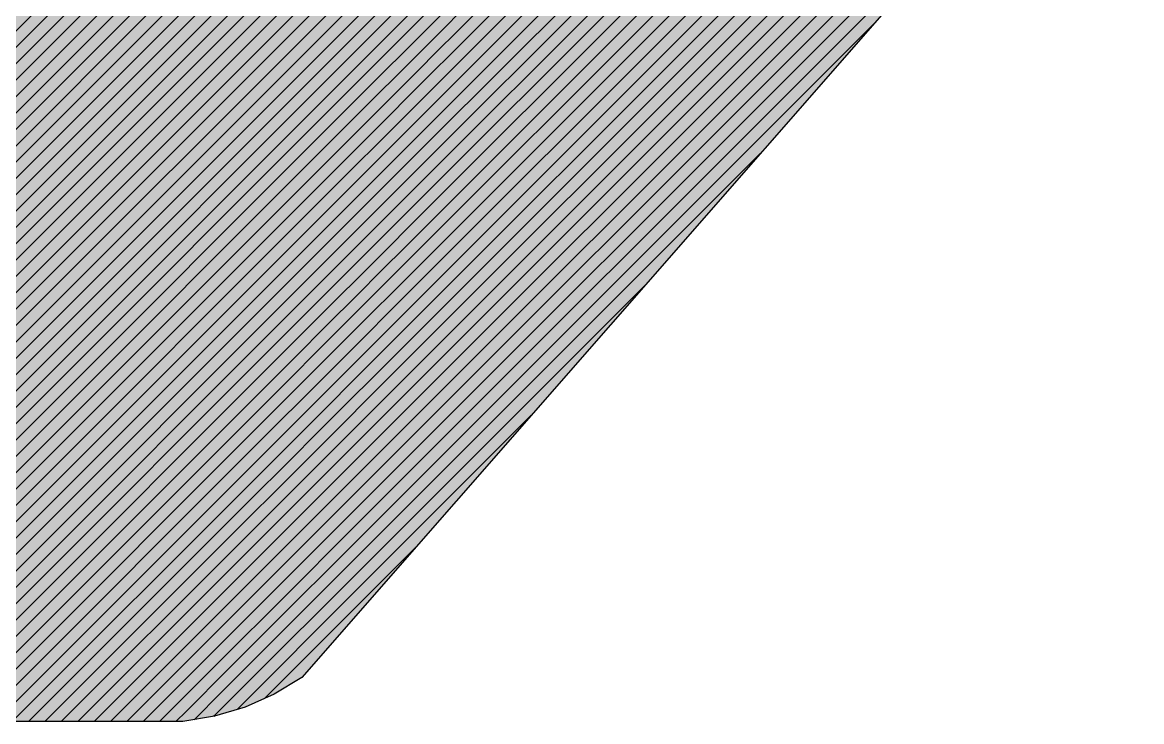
# Model space of a CAD drawing. Extents: x 0 to 13080, y 0 to 6750.
# Drawn here: x 12380.22 to 12416.51, y 1111.56 to 1134.23 of the extents above; entities that cross this region are included whole.
import ezdxf

# ---------------------------------------------------------------- set-up
doc = ezdxf.new("R2010")
doc.units = 0
doc.header["$MEASUREMENT"] = 0
doc.layers.add('MTH-CARIMBO-TXT1', color=1, linetype='CONTINUOUS')

msp = doc.modelspace()

# ---------------------------------------------------------------- linework, layer by layer
at = {"layer": 'MTH-CARIMBO-TXT1', "linetype": 'Continuous'}
for p, q in [((12373.308981, 1127.24935), (12397.739485, 1151.679854)), ((12371.507136, 1124.917176), (12397.504714, 1150.914754)), ((12369.705292, 1122.585001), (12397.269943, 1150.149653)), ((12367.903448, 1120.252827), (12397.035173, 1149.384552)), ((12394.288905, 1133.910362), (12409.696687, 1149.318144)), ((12394.121949, 1133.213076), (12409.891502, 1148.982629)), ((12366.101603, 1117.920652), (12396.800402, 1148.619451)), ((12393.954994, 1132.515791), (12410.086317, 1148.647115)), ((12393.788038, 1131.818505), (12410.281133, 1148.3116)), ((12364.299759, 1115.588478), (12396.565632, 1147.854351)), ((12393.621082, 1131.121219), (12410.475948, 1147.976085)), ((12393.454126, 1130.423933), (12410.670763, 1147.64057)), ((12393.287171, 1129.726647), (12410.865578, 1147.305055)), ((12362.497914, 1113.256304), (12396.330861, 1147.08925)), ((12393.120215, 1129.029361), (12411.060393, 1146.96954)), ((12392.953259, 1128.332076), (12411.255208, 1146.634025)), ((12361.33428, 1111.562339), (12396.09609, 1146.324149)), ((12392.786303, 1127.63479), (12411.450023, 1146.29851)), ((12392.619347, 1126.937504), (12411.644839, 1145.962995)), ((12361.86461, 1111.562339), (12395.86132, 1145.559049)), ((12392.285436, 1125.542932), (12412.034469, 1145.291965)), ((12392.452392, 1126.240218), (12411.839654, 1145.62748)), ((12392.11848, 1124.845646), (12412.229284, 1144.95645)), ((12362.39494, 1111.562339), (12395.626549, 1144.793948)), ((12391.951524, 1124.14836), (12412.424099, 1144.620935)), ((12391.784569, 1123.451075), (12412.618914, 1144.28542)), ((12362.92527, 1111.562339), (12395.391778, 1144.028847)), ((12391.617613, 1122.753789), (12412.813729, 1143.949905)), ((12391.450657, 1122.056503), (12413.008544, 1143.61439)), ((12363.4556, 1111.562339), (12395.157008, 1143.263746)), ((12391.283701, 1121.359217), (12413.20336, 1143.278875)), ((12391.116746, 1120.661931), (12413.398175, 1142.94336)), ((12363.98593, 1111.562339), (12394.922237, 1142.498646)), ((12390.94979, 1119.964645), (12413.59299, 1142.607845)), ((12390.782834, 1119.267359), (12413.787805, 1142.27233)), ((12364.51626, 1111.562339), (12394.687467, 1141.733545)), ((12390.615878, 1118.570074), (12413.98262, 1141.936815)), ((12390.448922, 1117.872788), (12414.177435, 1141.601301)), ((12365.04659, 1111.562339), (12394.452696, 1140.968444)), ((12365.57692, 1111.562339), (12394.217925, 1140.203344)), ((12366.10725, 1111.562339), (12393.983155, 1139.438243)), ((12366.63758, 1111.562339), (12393.748384, 1138.673142)), ((12390.281967, 1117.175502), (12411.572136, 1138.465672)), ((12367.167911, 1111.562339), (12393.513613, 1137.908041)), ((12367.698241, 1111.562339), (12393.278843, 1137.142941)), ((12368.228571, 1111.562339), (12393.044072, 1136.37784)), ((12368.758901, 1111.562339), (12392.809301, 1135.612739)), ((12369.289231, 1111.562339), (12392.574531, 1134.847639)), ((12392.33976, 1134.082538), (12393.114175, 1134.856953)), ((12392.899473, 1134.11192), (12393.610024, 1134.822471)), ((12393.413269, 1134.095386), (12394.058574, 1134.740691)), ((12393.877717, 1134.029504), (12394.455861, 1134.607648)), ((12369.819561, 1111.562339), (12392.33976, 1134.082538)), ((12390.115011, 1116.478216), (12407.859826, 1134.223031)), ((12392.10499, 1133.317437), (12392.899473, 1134.11192)), ((12392.68477, 1133.366887), (12393.413269, 1134.095386)), ((12393.216514, 1133.368301), (12393.877717, 1134.029504)), ((12393.69686, 1133.318317), (12394.288905, 1133.910362)), ((12370.349891, 1111.562339), (12392.10499, 1133.317437)), ((12391.870219, 1132.552336), (12392.68477, 1133.366887)), ((12392.470067, 1132.621854), (12393.216514, 1133.368301)), ((12393.019759, 1132.641216), (12393.69686, 1133.318317)), ((12393.516003, 1132.607131), (12394.121949, 1133.213076)), ((12391.635448, 1131.787236), (12392.470067, 1132.621854)), ((12392.255364, 1131.876821), (12393.019759, 1132.641216)), ((12392.823004, 1131.914131), (12393.516003, 1132.607131)), ((12370.880221, 1111.562339), (12391.870219, 1132.552336)), ((12393.335147, 1131.895944), (12393.954994, 1132.515791)), ((12391.400678, 1131.022135), (12392.255364, 1131.876821)), ((12392.040661, 1131.131789), (12392.823004, 1131.914131)), ((12392.626249, 1131.187046), (12393.335147, 1131.895944)), ((12371.410551, 1111.562339), (12391.635448, 1131.787236)), ((12393.15429, 1131.184757), (12393.788038, 1131.818505)), ((12391.165907, 1130.257034), (12392.040661, 1131.131789)), ((12391.825959, 1130.386756), (12392.626249, 1131.187046)), ((12392.429494, 1130.459961), (12393.15429, 1131.184757)), ((12371.940881, 1111.562339), (12391.400678, 1131.022135)), ((12392.973433, 1130.47357), (12393.621082, 1131.121219)), ((12391.611256, 1129.641723), (12392.429494, 1130.459961)), ((12392.232739, 1129.732876), (12392.973433, 1130.47357)), ((12392.792576, 1129.762383), (12393.454126, 1130.423933)), ((12372.471211, 1111.562339), (12391.165907, 1130.257034)), ((12390.931136, 1129.491934), (12391.825959, 1130.386756)), ((12389.948055, 1115.78093), (12404.147515, 1129.98039)), ((12391.396553, 1128.89669), (12392.232739, 1129.732876)), ((12392.035984, 1129.005791), (12392.792576, 1129.762383)), ((12392.611719, 1129.051196), (12393.287171, 1129.726647)), ((12373.001542, 1111.562339), (12390.931136, 1129.491934)), ((12390.696366, 1128.726833), (12391.611256, 1129.641723)), ((12391.18185, 1128.151657), (12392.035984, 1129.005791)), ((12391.839229, 1128.278705), (12392.611719, 1129.051196)), ((12392.430862, 1128.340009), (12393.120215, 1129.029361)), ((12373.531872, 1111.562339), (12390.696366, 1128.726833)), ((12390.461595, 1127.961732), (12391.396553, 1128.89669)), ((12390.967147, 1127.406624), (12391.839229, 1128.278705)), ((12391.642474, 1127.55162), (12392.430862, 1128.340009)), ((12392.250005, 1127.628822), (12392.953259, 1128.332076)), ((12374.062202, 1111.562339), (12390.461595, 1127.961732)), ((12390.226825, 1127.196631), (12391.18185, 1128.151657)), ((12390.752445, 1126.661591), (12391.642474, 1127.55162)), ((12391.445719, 1126.824535), (12392.250005, 1127.628822)), ((12392.069149, 1126.917635), (12392.786303, 1127.63479)), ((12374.592532, 1111.562339), (12390.226825, 1127.196631)), ((12389.992054, 1126.431531), (12390.967147, 1127.406624)), ((12390.537742, 1125.916558), (12391.445719, 1126.824535)), ((12391.248964, 1126.09745), (12392.069149, 1126.917635)), ((12391.888292, 1126.206448), (12392.619347, 1126.937504)), ((12375.122862, 1111.562339), (12389.992054, 1126.431531)), ((12389.757283, 1125.66643), (12390.752445, 1126.661591)), ((12390.323039, 1125.171525), (12391.248964, 1126.09745)), ((12391.052209, 1125.370365), (12391.888292, 1126.206448)), ((12391.707435, 1125.495261), (12392.452392, 1126.240218)), ((12389.522513, 1124.901329), (12390.537742, 1125.916558)), ((12389.781099, 1115.083644), (12400.435205, 1125.737749)), ((12375.653192, 1111.562339), (12389.757283, 1125.66643)), ((12390.108336, 1124.426492), (12391.052209, 1125.370365)), ((12390.855454, 1124.64328), (12391.707435, 1125.495261)), ((12391.526578, 1124.784074), (12392.285436, 1125.542932)), ((12389.287742, 1124.136228), (12390.323039, 1125.171525)), ((12376.183522, 1111.562339), (12389.522513, 1124.901329)), ((12389.893633, 1123.68146), (12390.855454, 1124.64328)), ((12390.658699, 1123.916195), (12391.526578, 1124.784074)), ((12391.345721, 1124.072887), (12392.11848, 1124.845646)), ((12389.052971, 1123.371128), (12390.108336, 1124.426492)), ((12376.713852, 1111.562339), (12389.287742, 1124.136228)), ((12389.67893, 1122.936427), (12390.658699, 1123.916195)), ((12390.461944, 1123.18911), (12391.345721, 1124.072887)), ((12391.164864, 1123.361701), (12391.951524, 1124.14836)), ((12388.818201, 1122.606027), (12389.893633, 1123.68146)), ((12377.244182, 1111.562339), (12389.052971, 1123.371128)), ((12389.464228, 1122.191394), (12390.461944, 1123.18911)), ((12390.265189, 1122.462025), (12391.164864, 1123.361701)), ((12390.984008, 1122.650514), (12391.784569, 1123.451075)), ((12388.58343, 1121.840926), (12389.67893, 1122.936427)), ((12377.774512, 1111.562339), (12388.818201, 1122.606027)), ((12389.249525, 1121.446361), (12390.265189, 1122.462025)), ((12390.068434, 1121.73494), (12390.984008, 1122.650514)), ((12390.803151, 1121.939327), (12391.617613, 1122.753789)), ((12388.34866, 1121.075826), (12389.464228, 1122.191394)), ((12378.304842, 1111.562339), (12388.58343, 1121.840926)), ((12389.034822, 1120.701328), (12390.068434, 1121.73494)), ((12389.871679, 1121.007855), (12390.803151, 1121.939327)), ((12390.622294, 1121.22814), (12391.450657, 1122.056503)), ((12388.113889, 1120.310725), (12389.249525, 1121.446361)), ((12389.614144, 1114.386358), (12396.722894, 1121.495109)), ((12390.441437, 1120.516953), (12391.283701, 1121.359217)), ((12378.835172, 1111.562339), (12388.34866, 1121.075826)), ((12388.820119, 1119.956295), (12389.871679, 1121.007855)), ((12389.674924, 1120.280769), (12390.622294, 1121.22814)), ((12387.879118, 1119.545624), (12389.034822, 1120.701328)), ((12390.26058, 1119.805766), (12391.116746, 1120.661931)), ((12379.365503, 1111.562339), (12388.113889, 1120.310725)), ((12388.605416, 1119.211262), (12389.674924, 1120.280769)), ((12389.478169, 1119.553684), (12390.441437, 1120.516953)), ((12387.644348, 1118.780523), (12388.820119, 1119.956295)), ((12390.079723, 1119.094579), (12390.94979, 1119.964645)), ((12379.895833, 1111.562339), (12387.879118, 1119.545624)), ((12388.390714, 1118.466229), (12389.478169, 1119.553684)), ((12389.281414, 1118.826599), (12390.26058, 1119.805766)), ((12387.409577, 1118.015423), (12388.605416, 1119.211262)), ((12389.898867, 1118.383392), (12390.782834, 1119.267359)), ((12388.176011, 1117.721196), (12389.281414, 1118.826599)), ((12389.084659, 1118.099514), (12390.079723, 1119.094579)), ((12380.426163, 1111.562339), (12387.644348, 1118.780523)), ((12387.174806, 1117.250322), (12388.390714, 1118.466229)), ((12389.71801, 1117.672205), (12390.615878, 1118.570074)), ((12387.961308, 1116.976164), (12389.084659, 1118.099514)), ((12388.887904, 1117.372429), (12389.898867, 1118.383392)), ((12380.956493, 1111.562339), (12387.409577, 1118.015423)), ((12386.940036, 1116.485221), (12388.176011, 1117.721196)), ((12389.537153, 1116.961018), (12390.448922, 1117.872788)), ((12387.746605, 1116.231131), (12388.887904, 1117.372429)), ((12388.691149, 1116.645344), (12389.71801, 1117.672205)), ((12381.486823, 1111.562339), (12387.174806, 1117.250322)), ((12389.356296, 1116.249831), (12390.281967, 1117.175502)), ((12389.447188, 1113.689073), (12393.010583, 1117.252468)), ((12386.705265, 1115.720121), (12387.961308, 1116.976164)), ((12387.531902, 1115.486098), (12388.691149, 1116.645344)), ((12388.494394, 1115.918259), (12389.537153, 1116.961018)), ((12382.017153, 1111.562339), (12386.940036, 1116.485221)), ((12389.175439, 1115.538644), (12390.115011, 1116.478216)), ((12386.470494, 1114.95502), (12387.746605, 1116.231131)), ((12387.3172, 1114.741065), (12388.494394, 1115.918259)), ((12388.297639, 1115.191174), (12389.356296, 1116.249831)), ((12382.547483, 1111.562339), (12386.705265, 1115.720121)), ((12388.100884, 1114.464089), (12389.175439, 1115.538644)), ((12388.994582, 1114.827457), (12389.948055, 1115.78093)), ((12386.235724, 1114.189919), (12387.531902, 1115.486098)), ((12387.102497, 1113.996032), (12388.297639, 1115.191174)), ((12383.077813, 1111.562339), (12386.470494, 1114.95502)), ((12387.904129, 1113.737004), (12388.994582, 1114.827457)), ((12388.813726, 1114.116271), (12389.781099, 1115.083644)), ((12386.000953, 1113.424818), (12387.3172, 1114.741065)), ((12386.887794, 1113.250999), (12388.100884, 1114.464089)), ((12383.608143, 1111.562339), (12386.235724, 1114.189919)), ((12387.707374, 1113.009918), (12388.813726, 1114.116271)), ((12388.632869, 1113.405084), (12389.614144, 1114.386358)), ((12385.766183, 1112.659718), (12387.102497, 1113.996032)), ((12386.673091, 1112.505966), (12387.904129, 1113.737004)), ((12384.138473, 1111.562339), (12386.000953, 1113.424818)), ((12387.510619, 1112.282833), (12388.632869, 1113.405084)), ((12388.452012, 1112.693897), (12389.447188, 1113.689073)), ((12385.531412, 1111.894617), (12386.887794, 1113.250999)), ((12386.458388, 1111.760933), (12387.707374, 1113.009918)), ((12389.280232, 1112.991787), (12389.298273, 1113.009827)), ((12384.668803, 1111.562339), (12385.766183, 1112.659718)), ((12388.070569, 1112.312454), (12388.452012, 1112.693897)), ((12385.790854, 1111.623729), (12386.673091, 1112.505966)), ((12387.184584, 1111.956798), (12387.510619, 1112.282833)), ((12385.199133, 1111.562339), (12385.531412, 1111.894617)), ((12386.429703, 1111.732248), (12386.458388, 1111.760933))]:
    msp.add_line(p, q, dxfattribs=at)
msp.add_lwpolyline([(12416.850644, 1144.308617), (12415.512947, 1142.934231), (12414.232633, 1141.506239), (12389.279383, 1112.988239), (12388.391104, 1112.454388), (12387.443494, 1112.034782), (12386.451173, 1111.735895), (12385.429453, 1111.562339), (12361.189153, 1111.562339)], dxfattribs=at)
for points in [[(12385.429453, 1111.562339), (12361.189153, 1111.562339), (12401.399533, 1163.607689)], [(12386.451173, 1111.735895), (12385.429453, 1111.562339), (12401.399533, 1163.607689)], [(12387.443494, 1112.034782), (12386.451173, 1111.735895), (12401.399533, 1163.607689)], [(12388.391104, 1112.454388), (12387.443494, 1112.034782), (12401.399533, 1163.607689)], [(12389.279383, 1112.988239), (12388.391104, 1112.454388), (12401.399533, 1163.607689)], [(12389.279383, 1112.988239), (12401.399533, 1163.607689), (12414.232633, 1141.506239)]]:
    msp.add_solid(points, dxfattribs=at)

doc.saveas('drawing.dxf')
